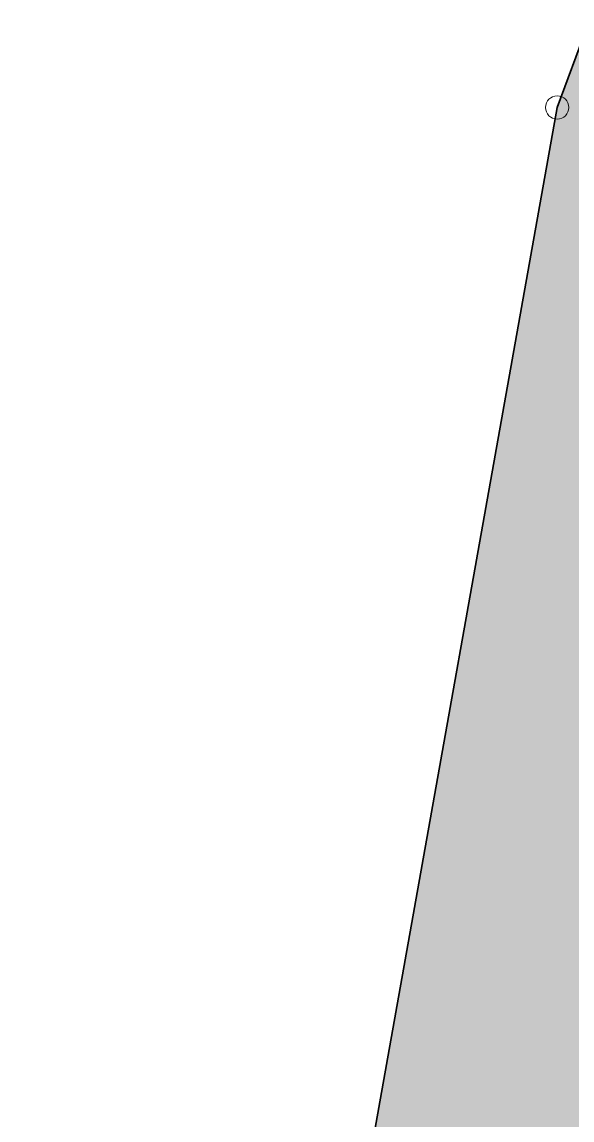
# Model space of a CAD drawing. Header units: inches. Extents: x -769 to 2065, y -580 to 2254.
# Drawn here: x 286.9 to 387.3, y 746.6 to 946.9 of the extents above; entities that cross this region are included whole.
import ezdxf

# ---------------------------------------------------------------- set-up
doc = ezdxf.new("R2010")
doc.units = ezdxf.units.IN
doc.header["$MEASUREMENT"] = 0
doc.layers.add('Layer 1', color=7, linetype='Continuous')

# ---------------------------------------------------------------- blocks, each defined once
blk = doc.blocks.new('block 3')
at = {"layer": 'Layer 1', "true_color": 0xfff7db}
h = blk.add_hatch(color=7, dxfattribs=at)
h.dxf.hatch_style = 2
h.paths.add_polyline_path([(390.03, 945.92), (466.8, 943.26), (457.58, 888.75), (507.59, 832.16), (527.95, 808.66), (465.32, 753.46), (570.39, 634.49), (325.98, 418.81), (339.06, 449.21), (472.62, 567.01), (354.96, 700.85), (345.38, 711.65), (348.62, 729.8), (384.6, 931.34)])
at = {"layer": 'Layer 1', "lineweight": 0}
blk.add_lwpolyline([(390.03, 945.92), (466.8, 943.26), (457.58, 888.75), (507.59, 832.16), (527.95, 808.66), (465.32, 753.46), (570.39, 634.49), (325.98, 418.81), (339.06, 449.21), (472.62, 567.01), (354.96, 700.85), (345.38, 711.65), (348.62, 729.8), (384.6, 931.34), (390.03, 945.92)], dxfattribs=at)
blk = doc.blocks.new('block 4')
at = {"layer": 'Layer 1', "color": 253, "lineweight": 18, "true_color": 0xb2b2b2}
for points in [[(190.61, 738.86), (224.23, 733.64), (235.72, 802.3), (223.8, 804.31), (228.66, 836.29), (226.87, 836.58), (246.59, 961.95), (219.45, 966.15), (224.23, 995.47), (421.53, 970.94), (392.77, 953.56), (390.03, 945.92), (384.6, 931.34), (348.62, 729.8), (345.38, 711.65), (322.95, 573.6)], [(390.03, 945.92), (466.8, 943.26), (457.58, 888.75), (507.59, 832.16), (527.95, 808.66), (465.32, 753.46), (570.39, 634.49), (325.98, 418.81), (339.06, 449.21), (472.62, 567.01), (354.96, 700.85), (345.38, 711.65), (348.62, 729.8), (384.6, 931.34), (390.03, 945.92)]]:
    blk.add_lwpolyline(points, dxfattribs=at)
blk = doc.blocks.new('block 17')
at = {"layer": 'Layer 1', "color": 7, "lineweight": 35, "true_color": 0xffffff}
for points in [[(190.61, 738.86), (224.23, 733.64), (235.72, 802.3), (223.8, 804.31), (228.66, 836.29), (226.87, 836.58), (246.59, 961.95), (219.45, 966.15), (224.23, 995.47), (421.53, 970.94), (392.77, 953.56), (390.03, 945.92), (384.6, 931.34), (348.62, 729.8), (345.38, 711.65), (322.95, 573.6)], [(345.38, 711.65), (348.62, 729.8), (384.6, 931.34), (390.03, 945.92), (466.8, 943.26), (457.58, 888.75), (507.59, 832.16), (527.95, 808.66), (465.32, 753.46), (570.39, 634.49), (325.98, 418.81), (339.06, 449.21), (472.62, 567.01), (354.96, 700.85), (345.38, 711.65)]]:
    blk.add_lwpolyline(points, dxfattribs=at)
blk = doc.blocks.new('block 18')
at = {"layer": 'Layer 1', "lineweight": 0}
blk.add_open_spline([(386.72, 931.34), (386.72, 932.51), (385.77, 933.46), (384.6, 933.46), (383.42, 933.46), (382.47, 932.51), (382.47, 931.34), (382.47, 930.16), (383.42, 929.21), (384.6, 929.21), (385.77, 929.21), (386.72, 930.16), (386.72, 931.34)], degree=3, knots=[0, 0, 0, 0, 1, 1, 1, 2, 2, 2, 3, 3, 3, 4, 4, 4, 4], dxfattribs=at)
at = {"layer": 'Layer 1', "color": 7, "lineweight": 18, "true_color": 0xffffff}
blk.add_open_spline([(386.72, 931.34), (386.72, 932.51), (385.77, 933.46), (384.6, 933.46), (383.42, 933.46), (382.47, 932.51), (382.47, 931.34), (382.47, 930.16), (383.42, 929.21), (384.6, 929.21), (385.77, 929.21), (386.72, 930.16), (386.72, 931.34)], degree=3, knots=[0, 0, 0, 0, 1, 1, 1, 2, 2, 2, 3, 3, 3, 4, 4, 4, 4], dxfattribs=at)
blk = doc.blocks.new('block 2')
at = {"layer": 'Layer 1'}
for name in ['block 3', 'block 4', 'block 17', 'block 18']:
    blk.add_blockref(name, (0, 0), dxfattribs=at)

msp = doc.modelspace()

# ---------------------------------------------------------------- block references
at = {"layer": 'Layer 1'}
msp.add_blockref('block 2', (0, 0), dxfattribs=at)

doc.saveas('drawing.dxf')
